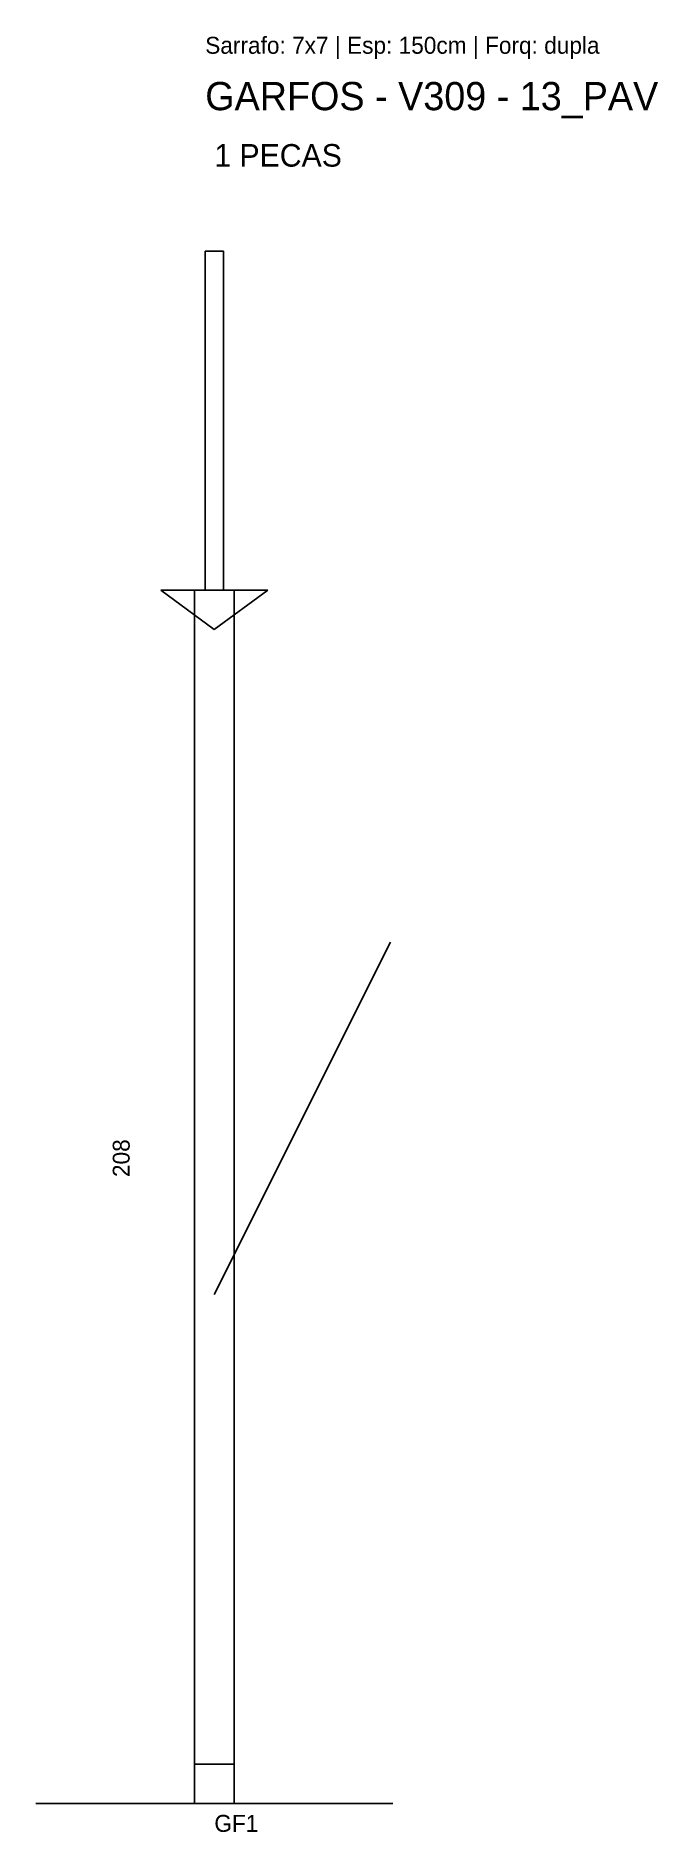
# Model space of a CAD drawing. Header units: metres. Extents: x -30 to 80, y -12 to 306.
import ezdxf

# ---------------------------------------------------------------- set-up
doc = ezdxf.new("R2010")
doc.units = ezdxf.units.M
for name, color, linetype in [('BARRA_ANCORAGEM', 6, 'Continuous'), ('COTA', 1, 'Continuous'), ('GARFOS', 5, 'Continuous'), ('NOMENCLATURA', 7, 'Continuous'), ('SARRAFOS', 3, 'Continuous'), ('VIGAS_REF', 1, 'Continuous')]:
    doc.layers.add(name, color=color, linetype=linetype)

msp = doc.modelspace()

# ---------------------------------------------------------------- linework, layer by layer
at = {"layer": 'BARRA_ANCORAGEM'}
msp.add_line((1.61, 83.2), (32.81, 145.6), dxfattribs=at)
at = {"layer": 'GARFOS'}
for p, q in [((1.61, 201), (-7.89, 208)), ((-7.89, 208), (11.11, 208)), ((1.61, 201), (11.11, 208))]:
    msp.add_line(p, q, dxfattribs=at)
at = {"layer": 'GARFOS', "linetype": 'CONTINUOUS'}
msp.add_line((-30, -7), (33.22, -7), dxfattribs=at)
at = {"layer": 'GARFOS'}
msp.add_lwpolyline([(-1.89, 0), (5.11, 0), (5.11, 208), (-1.89, 208), (-1.89, 0)], dxfattribs=at)
at = {"layer": 'SARRAFOS'}
msp.add_lwpolyline([(-1.89, -7), (5.11, -7), (5.11, 0), (-1.89, 0), (-1.89, -7)], dxfattribs=at)
at = {"layer": 'VIGAS_REF'}
msp.add_lwpolyline([(0, 208), (3.22, 208), (3.22, 268), (0, 268), (0, 208)], dxfattribs=at)

# ---------------------------------------------------------------- texts
at = {"layer": 'COTA'}
msp.add_text('208', height=3, rotation=90, dxfattribs=at).set_placement((-13.39, 104))
at = {"layer": 'NOMENCLATURA'}
for s, height, p in [('Sarrafo: 7x7 | Esp: 150cm | Forq: dupla', 3, (0, 303)), ('GARFOS - V309 - 13_PAV', 5, (0, 293)), ('1 PECAS', 4, (1.61, 283)), ('GF1', 3, (1.61, -12))]:
    msp.add_text(s, height=height, dxfattribs=at).set_placement(p)

doc.saveas('drawing.dxf')
